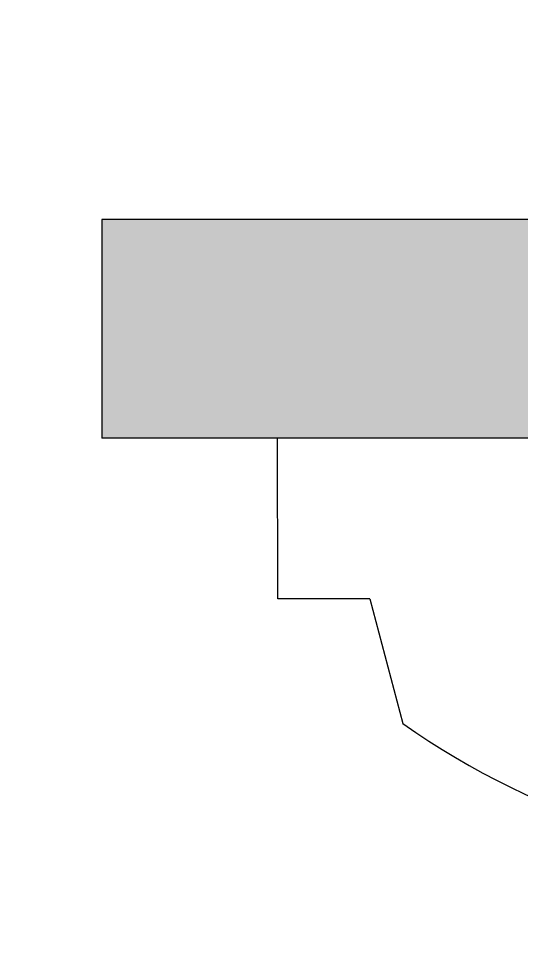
# Model space of a CAD drawing. Extents: x 19 to 316, y 21 to 530.
# Drawn here: x 218.25 to 238.97, y 282.44 to 320.52 of the extents above; entities that cross this region are included whole.
import ezdxf

# ---------------------------------------------------------------- set-up
doc = ezdxf.new("R2010")
doc.units = 0
doc.header["$MEASUREMENT"] = 0
doc.linetypes.add('HIDDEN', pattern=[9.525, 6.35, -3.175])
doc.layers.get('0').update_dxf_attribs({"linetype": 'CONTINUOUS'})
doc.layers.add('FURN', color=138, linetype='CONTINUOUS')
doc.layers.add('FURNTIURE', color=7, linetype='CONTINUOUS')

# ---------------------------------------------------------------- blocks, each defined once
blk = doc.blocks.new('A$C2B627B83')
at = {"layer": 'FURNTIURE', "color": 7, "linetype": 'CONTINUOUS'}
for p, q in [((7.847, 4.51), (13.936, 6.109)), ((7.852, 0.01), (0, 0))]:
    blk.add_line(p, q, dxfattribs=at)
at = {"layer": 'FURNTIURE', "color": 7, "linetype": 'HIDDEN'}
blk.add_line((7.847, 4.51), (7.852, 0.01), dxfattribs=at)
at = {"layer": 'FURNTIURE', "color": 7, "linetype": 'CONTINUOUS'}
blk.add_arc((-17.913, 28.568), 38.971, 324.808, 35.3368, dxfattribs=at)

msp = doc.modelspace()

# ---------------------------------------------------------------- hatches: boundary and pattern name
h = msp.add_hatch(color=228)
h.paths.add_polyline_path([(163.179, 91.726), (158.679, 91.726), (158.679, 87.226), (129.938, 87.226), (129.938, 82.726), (154.179, 82.726), (154.179, 36.226), (187.179, 36.226), (187.179, 45.226), (163.179, 45.226)])
h.paths.add_polyline_path([(28.179, 82.726), (93.938, 82.726), (93.938, 87.226), (74.679, 87.226), (74.679, 169.726), (158.679, 169.726), (158.679, 121.726), (163.179, 121.726), (163.179, 169.726), (167.679, 169.726), (167.679, 174.226), (70.179, 174.226), (70.179, 87.226), (28.179, 87.226), (28.179, 279.226), (113.679, 279.226), (113.679, 303.226), (118.179, 303.226), (118.179, 312.226), (109.179, 312.226), (109.179, 288.226), (28.179, 288.226), (28.179, 456.226), (32.679, 456.226), (32.679, 460.726), (28.179, 460.726), (28.179, 520.726), (118.179, 520.726), (118.179, 529.726), (19.179, 529.726), (19.179, 21.226), (28.179, 21.226)])
h.paths.add_polyline_path([(307.179, 169.726), (307.179, 45.226), (283.179, 45.226), (283.179, 36.226), (316.179, 36.226), (316.179, 405.226), (209.679, 405.226), (209.679, 396.226), (307.179, 396.226), (307.179, 312.226), (221.679, 312.226), (221.679, 303.226), (307.179, 303.226), (307.179, 174.226), (209.679, 174.226), (209.679, 169.726)])
h.paths.add_polyline_path([(173.679, 303.226), (173.679, 312.226), (169.179, 312.226), (169.179, 396.226), (173.679, 396.226), (173.679, 405.226), (169.179, 405.226), (169.179, 465.226), (164.679, 465.226), (164.679, 312.226), (160.179, 312.226), (160.179, 303.226)])
h.paths.add_polyline_path([(109.179, 460.726), (62.679, 460.726), (62.679, 456.226), (118.179, 456.226), (118.179, 489.226), (109.179, 489.226)], flags=17)

# ---------------------------------------------------------------- linework, layer by layer
at = {"color": 0}
for p, q in [((307.179, 312.226), (221.679, 312.226)), ((221.679, 312.226), (221.679, 303.226)), ((307.179, 303.226), (221.679, 303.226))]:
    msp.add_line(p, q, dxfattribs=at)

# ---------------------------------------------------------------- block references
at = {"layer": 'FURN', "ltscale": 15, "xscale": 0.84375, "yscale": 0.84375, "zscale": 0.84375, "rotation": 270}
msp.add_blockref('A$C2B627B83', (228.924, 303.226), dxfattribs=at)

doc.saveas('drawing.dxf')
